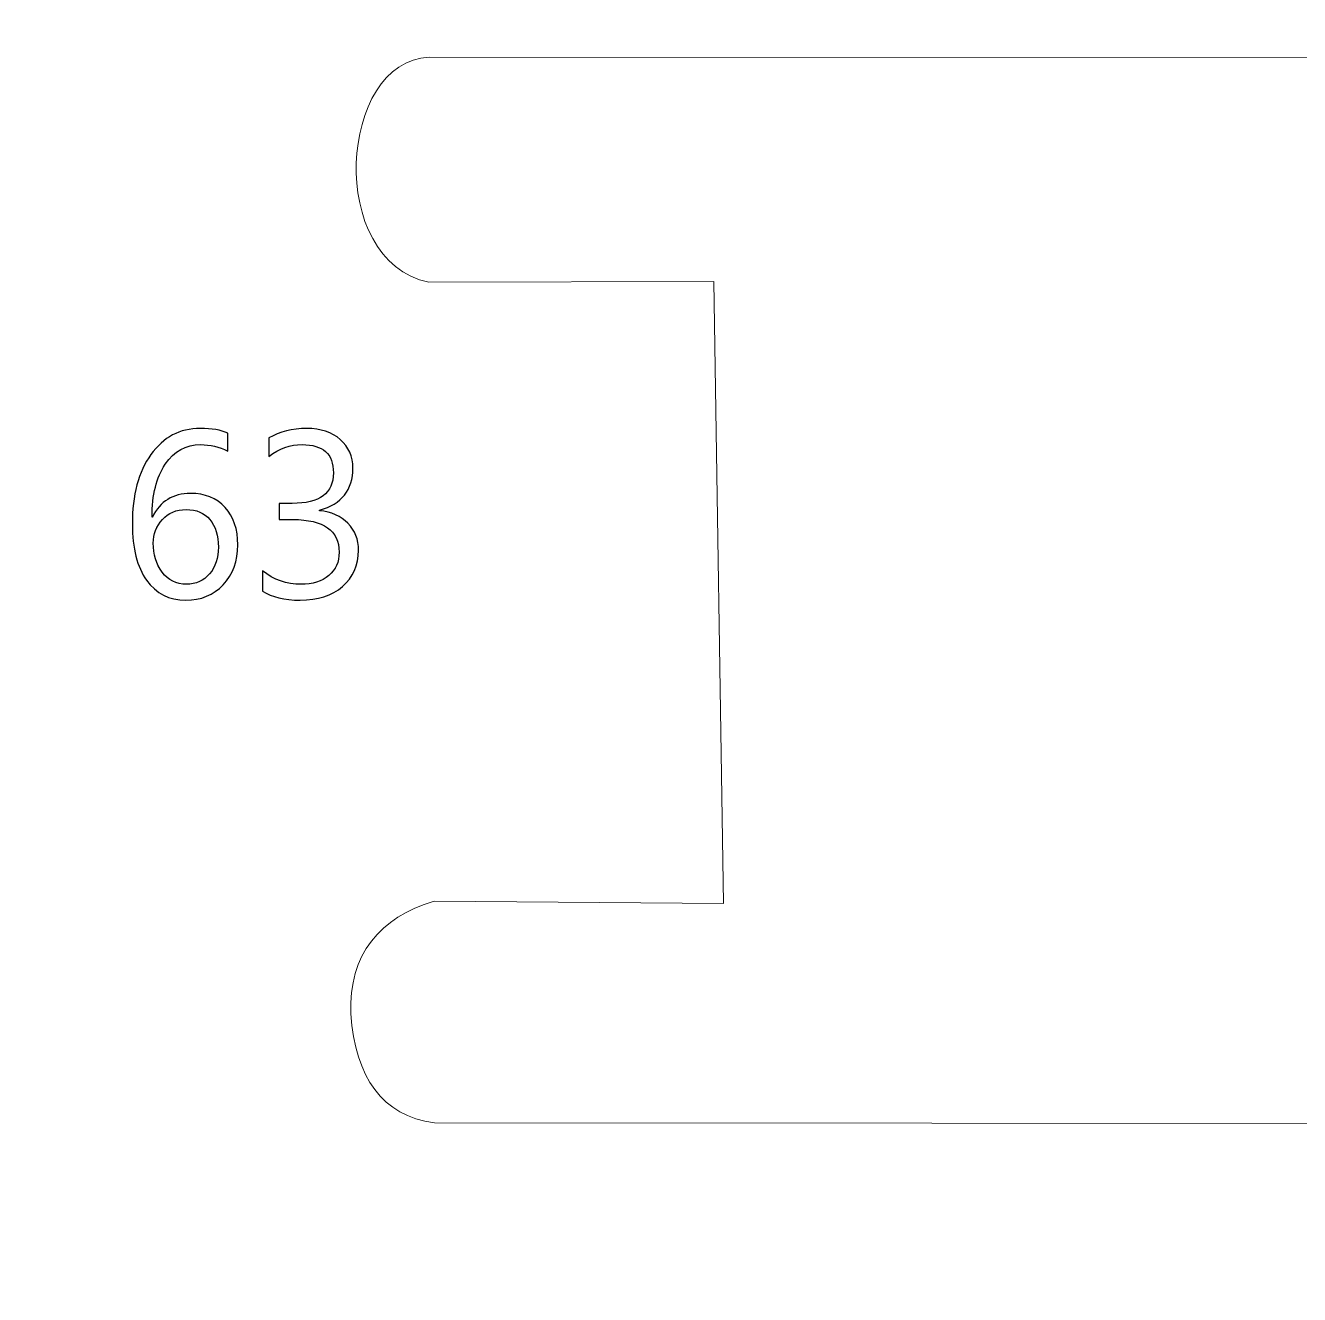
# Model space of a CAD drawing. Header units: centimetres. Extents: x -370 to 378, y -504 to 433.
# Drawn here: x 181.35 to 224.68, y -97.25 to -54.11 of the extents above; entities that cross this region are included whole.
import ezdxf

# ---------------------------------------------------------------- set-up
doc = ezdxf.new("R2010")
doc.units = ezdxf.units.CM
doc.header["$MEASUREMENT"] = 0
doc.layers.add('Camada 1', color=7, linetype='Continuous')
doc.layers.add('Camada 2', color=20, linetype='Continuous')

msp = doc.modelspace()

# ---------------------------------------------------------------- linework, layer by layer
at = {"layer": 'Camada 1', "lineweight": 9}
for points, knots in [([(137.092, -216.994), (136.747, -218.65), (136.257, -219.747), (135.38, -221.926), (135.38, -221.926), (133.431, -227.614), (132.317, -230.896), (138.351, -233.122), (138.351, -233.122), (141.451, -234.024), (144.06, -235.007), (146.264, -236.06), (146.264, -236.06), (157.279, -240.616), (157.806, -257.039), (153.585, -268.08), (153.585, -268.08), (150.554, -273.02), (154.874, -278.981), (158.998, -277.599), (158.998, -277.599), (158.998, -277.599), (200.265, -263.941), (200.265, -263.941), (200.265, -263.941), (199.078, -259.462), (197.865, -255.127), (196.269, -250.648), (196.269, -250.648), (196.269, -250.648), (185.917, -254.886), (185.917, -254.886), (185.917, -254.886), (185.917, -254.886), (183.87, -249.048), (183.87, -249.048), (183.87, -249.048), (183.87, -249.048), (194.175, -244.595), (194.175, -244.595), (194.175, -244.595), (191.937, -239.747), (190.018, -235.133), (187.54, -230.527), (187.54, -230.527), (187.54, -230.527), (176.891, -236.411), (176.891, -236.411), (176.891, -236.411), (176.891, -236.411), (173.702, -231.123), (173.702, -231.123), (173.702, -231.123), (173.702, -231.123), (184.284, -225.018), (184.284, -225.018), (184.284, -225.018), (181.856, -220.909), (179.557, -217.404), (176.995, -213.675), (176.995, -213.675), (176.995, -213.675), (167.179, -220.16), (167.179, -220.16), (167.179, -220.16), (167.179, -220.16), (163.824, -215.06), (163.824, -215.06), (163.824, -215.06), (163.824, -215.06), (173.043, -208.801), (173.043, -208.801), (173.043, -208.801), (170.304, -204.99), (167.76, -200.915), (165.239, -197.015), (165.239, -197.015), (165.239, -197.015), (155.176, -203.193), (155.176, -203.193), (155.176, -203.193), (155.176, -203.193), (152.45, -197.832), (152.45, -197.832), (152.45, -197.832), (152.45, -197.832), (162.39, -191.311), (162.39, -191.311), (162.39, -191.311), (152.804, -172.431), (165.878, -158.086), (180.366, -155.011), (180.366, -155.011), (211.314, -148.782), (237.929, -151.582), (266.411, -167.057), (266.411, -167.057), (285.749, -177.065), (304.826, -189.023), (323.748, -201.054), (323.748, -201.054), (335.35, -207.339), (343.347, -213.505), (356.606, -218.034), (356.606, -218.034), (360.725, -219.302), (363.063, -220.054), (364.612, -219.24), (364.612, -219.24), (370.775, -209.269), (374.509, -194.548), (373.726, -161.441), (373.726, -161.441), (371.635, -132.939), (369.522, -118.894), (363.223, -108.982), (363.223, -108.982), (353.313, -103.395), (320.988, -104.417), (278.034, -108.67), (278.034, -108.67), (248.048, -110.894), (216.683, -116.658), (183.577, -116.118), (183.577, -116.118), (168.638, -115.637), (157.286, -96.321), (142.69, -74.245), (142.69, -74.245), (134.772, -75.548), (128.308, -74.266), (124.069, -70.649), (124.069, -70.649), (119.968, -66.642), (117.668, -61.901), (117.752, -56.295), (117.752, -56.295), (117.77, -54.695), (116.652, -54.108), (114.878, -54.751), (114.878, -54.751), (93.424, -59.156), (73.077, -61.647), (54.348, -61.505), (54.348, -61.505), (54.348, -61.505), (41.999, -61.728), (41.999, -61.728), (41.999, -61.728), (24.956, -62.047), (14.48, -65.235), (11.762, -75.846), (11.762, -75.846), (11.133, -78.934), (11.272, -99.766), (11.242, -103.774), (11.242, -103.774), (11.242, -103.774), (11.31, -145.737), (11.31, -145.737), (11.31, -145.737), (11.31, -145.737), (50.232, -145.79), (50.232, -145.79), (50.232, -145.79), (50.232, -145.79), (50.173, -151.987), (50.173, -151.987), (50.173, -151.987), (50.173, -151.987), (11.302, -152.094), (11.302, -152.094), (11.302, -152.094), (11.302, -152.094), (11.481, -204.326), (11.481, -204.326), (11.481, -204.326), (11.481, -204.326), (22.704, -205.453), (22.704, -205.453), (22.704, -205.453), (22.704, -205.453), (28.161, -174.841), (28.161, -174.841), (28.161, -174.841), (28.161, -174.841), (62.988, -179.989), (62.988, -179.989), (62.988, -179.989), (62.988, -179.989), (57.26, -209.486), (57.26, -209.486), (57.26, -209.486), (57.26, -209.486), (75.57, -211.37), (75.57, -211.37), (75.57, -211.37), (75.655, -204.056), (76.501, -197.096), (78.324, -190.655), (78.324, -190.655), (80.78, -182.139), (83.802, -175.713), (88.304, -174.252), (88.304, -174.252), (88.304, -174.252), (125.029, -174.256), (125.029, -174.256), (125.029, -174.256), (127.647, -174.394), (128.823, -178.592), (127.957, -185.147), (127.957, -185.147), (127.266, -192.248), (122.328, -198.12), (119.676, -205.561), (119.676, -205.561), (117.92, -210.487), (118.364, -211.438), (122.255, -211.412), (122.255, -211.412), (122.255, -211.412), (134.399, -211.353), (134.399, -211.353), (134.399, -211.353), (136.027, -211.873), (137.523, -213.983), (137.092, -216.994)], [0, 0, 0, 0, 0.017241, 0.017241, 0.017241, 0.017241, 0.034483, 0.034483, 0.034483, 0.034483, 0.051724, 0.051724, 0.051724, 0.051724, 0.068966, 0.068966, 0.068966, 0.068966, 0.086207, 0.086207, 0.086207, 0.086207, 0.103448, 0.103448, 0.103448, 0.103448, 0.12069, 0.12069, 0.12069, 0.12069, 0.137931, 0.137931, 0.137931, 0.137931, 0.155172, 0.155172, 0.155172, 0.155172, 0.172414, 0.172414, 0.172414, 0.172414, 0.189655, 0.189655, 0.189655, 0.189655, 0.206897, 0.206897, 0.206897, 0.206897, 0.224138, 0.224138, 0.224138, 0.224138, 0.241379, 0.241379, 0.241379, 0.241379, 0.258621, 0.258621, 0.258621, 0.258621, 0.275862, 0.275862, 0.275862, 0.275862, 0.293103, 0.293103, 0.293103, 0.293103, 0.310345, 0.310345, 0.310345, 0.310345, 0.327586, 0.327586, 0.327586, 0.327586, 0.344828, 0.344828, 0.344828, 0.344828, 0.362069, 0.362069, 0.362069, 0.362069, 0.37931, 0.37931, 0.37931, 0.37931, 0.396552, 0.396552, 0.396552, 0.396552, 0.413793, 0.413793, 0.413793, 0.413793, 0.431034, 0.431034, 0.431034, 0.431034, 0.448276, 0.448276, 0.448276, 0.448276, 0.465517, 0.465517, 0.465517, 0.465517, 0.482759, 0.482759, 0.482759, 0.482759, 0.5, 0.5, 0.5, 0.5, 0.517241, 0.517241, 0.517241, 0.517241, 0.534483, 0.534483, 0.534483, 0.534483, 0.551724, 0.551724, 0.551724, 0.551724, 0.568966, 0.568966, 0.568966, 0.568966, 0.586207, 0.586207, 0.586207, 0.586207, 0.603448, 0.603448, 0.603448, 0.603448, 0.62069, 0.62069, 0.62069, 0.62069, 0.637931, 0.637931, 0.637931, 0.637931, 0.655172, 0.655172, 0.655172, 0.655172, 0.672414, 0.672414, 0.672414, 0.672414, 0.689655, 0.689655, 0.689655, 0.689655, 0.706897, 0.706897, 0.706897, 0.706897, 0.724138, 0.724138, 0.724138, 0.724138, 0.741379, 0.741379, 0.741379, 0.741379, 0.758621, 0.758621, 0.758621, 0.758621, 0.775862, 0.775862, 0.775862, 0.775862, 0.793103, 0.793103, 0.793103, 0.793103, 0.810345, 0.810345, 0.810345, 0.810345, 0.827586, 0.827586, 0.827586, 0.827586, 0.844828, 0.844828, 0.844828, 0.844828, 0.862069, 0.862069, 0.862069, 0.862069, 0.87931, 0.87931, 0.87931, 0.87931, 0.896552, 0.896552, 0.896552, 0.896552, 0.913793, 0.913793, 0.913793, 0.913793, 0.931034, 0.931034, 0.931034, 0.931034, 0.948276, 0.948276, 0.948276, 0.948276, 0.965517, 0.965517, 0.965517, 0.965517, 1, 1, 1, 1]), ([(195.079, -55.184), (191.996, -55.317), (191.561, -62.114), (195.073, -62.838), (195.073, -62.838), (195.073, -62.838), (204.764, -62.807), (204.764, -62.807), (204.764, -62.807), (204.764, -62.807), (205.095, -83.959), (205.095, -83.959), (205.095, -83.959), (205.095, -83.959), (195.249, -83.883), (195.249, -83.883), (195.249, -83.883), (193.406, -84.435), (192.342, -85.679), (192.415, -87.715), (192.415, -87.715), (192.577, -89.879), (193.474, -91.174), (195.257, -91.419), (195.257, -91.419), (195.257, -91.419), (246.008, -91.451), (246.008, -91.451), (246.008, -91.451), (247.266, -91.43), (248.347, -90.154), (248.331, -87.686), (248.331, -87.686), (248.114, -85.585), (247.396, -84.553), (246.004, -84.052), (246.004, -84.052), (246.004, -84.052), (236.197, -84.068), (236.197, -84.068), (236.197, -84.068), (236.197, -84.068), (236.193, -62.819), (236.193, -62.819), (236.193, -62.819), (236.193, -62.819), (245.922, -62.816), (245.922, -62.816), (245.922, -62.816), (247.317, -62.847), (248.568, -61.333), (248.447, -58.896), (248.447, -58.896), (248.184, -56.426), (247.357, -55.272), (245.896, -55.208), (245.896, -55.208), (245.896, -55.208), (195.079, -55.184), (195.079, -55.184)], [0, 0, 0, 0, 0.125, 0.125, 0.125, 0.125, 0.1875, 0.1875, 0.1875, 0.1875, 0.25, 0.25, 0.25, 0.25, 0.3125, 0.3125, 0.3125, 0.3125, 0.375, 0.375, 0.375, 0.375, 0.4375, 0.4375, 0.4375, 0.4375, 0.5, 0.5, 0.5, 0.5, 0.5625, 0.5625, 0.5625, 0.5625, 0.625, 0.625, 0.625, 0.625, 0.6875, 0.6875, 0.6875, 0.6875, 0.75, 0.75, 0.75, 0.75, 0.8125, 0.8125, 0.8125, 0.8125, 0.875, 0.875, 0.875, 0.875, 0.9375, 0.9375, 0.9375, 0.9375, 1, 1, 1, 1])]:
    msp.add_open_spline(points, degree=3, knots=knots, dxfattribs=at)
at = {"layer": 'Camada 2'}
for points, knots in [([(188.228, -67.969), (188.228, -67.969), (188.228, -68.581), (188.228, -68.581), (188.228, -68.581), (187.936, -68.432), (187.63, -68.357), (187.307, -68.357), (187.307, -68.357), (186.807, -68.357), (186.406, -68.58), (186.105, -69.026), (186.105, -69.026), (185.806, -69.472), (185.655, -70.07), (185.655, -70.819), (185.655, -70.819), (185.655, -70.819), (185.671, -70.819), (185.671, -70.819), (185.671, -70.819), (185.933, -70.285), (186.363, -70.018), (186.961, -70.018), (186.961, -70.018), (187.455, -70.018), (187.846, -70.176), (188.138, -70.492), (188.138, -70.492), (188.429, -70.809), (188.574, -71.233), (188.574, -71.764), (188.574, -71.764), (188.574, -72.318), (188.408, -72.771), (188.074, -73.121), (188.074, -73.121), (187.741, -73.472), (187.318, -73.647), (186.804, -73.647), (186.804, -73.647), (186.237, -73.647), (185.792, -73.421), (185.469, -72.97), (185.469, -72.97), (185.147, -72.518), (184.986, -71.883), (184.986, -71.066), (184.986, -71.066), (184.986, -70.076), (185.197, -69.285), (185.619, -68.695), (185.619, -68.695), (186.041, -68.104), (186.599, -67.808), (187.291, -67.808), (187.291, -67.808), (187.685, -67.808), (187.996, -67.862), (188.228, -67.969)], [0, 0, 0, 0, 0.0625, 0.0625, 0.0625, 0.0625, 0.125, 0.125, 0.125, 0.125, 0.1875, 0.1875, 0.1875, 0.1875, 0.25, 0.25, 0.25, 0.25, 0.3125, 0.3125, 0.3125, 0.3125, 0.375, 0.375, 0.375, 0.375, 0.4375, 0.4375, 0.4375, 0.4375, 0.5, 0.5, 0.5, 0.5, 0.5625, 0.5625, 0.5625, 0.5625, 0.625, 0.625, 0.625, 0.625, 0.6875, 0.6875, 0.6875, 0.6875, 0.75, 0.75, 0.75, 0.75, 0.8125, 0.8125, 0.8125, 0.8125, 0.875, 0.875, 0.875, 0.875, 1, 1, 1, 1]), ([(189.413, -73.34), (189.413, -73.34), (189.413, -72.647), (189.413, -72.647), (189.413, -72.647), (189.799, -72.953), (190.236, -73.107), (190.721, -73.107), (190.721, -73.107), (191.116, -73.107), (191.431, -73.009), (191.666, -72.811), (191.666, -72.811), (191.901, -72.613), (192.018, -72.347), (192.018, -72.014), (192.018, -72.014), (192.018, -71.275), (191.494, -70.905), (190.447, -70.905), (190.447, -70.905), (190.447, -70.905), (189.978, -70.905), (189.978, -70.905), (189.978, -70.905), (189.978, -70.905), (189.978, -70.357), (189.978, -70.357), (189.978, -70.357), (189.978, -70.357), (190.424, -70.357), (190.424, -70.357), (190.424, -70.357), (191.358, -70.357), (191.824, -70.01), (191.824, -69.318), (191.824, -69.318), (191.824, -68.676), (191.468, -68.357), (190.756, -68.357), (190.756, -68.357), (190.358, -68.357), (189.983, -68.491), (189.631, -68.76), (189.631, -68.76), (189.631, -68.76), (189.631, -68.131), (189.631, -68.131), (189.631, -68.131), (189.994, -67.916), (190.422, -67.808), (190.916, -67.808), (190.916, -67.808), (191.392, -67.808), (191.772, -67.934), (192.058, -68.186), (192.058, -68.186), (192.343, -68.438), (192.486, -68.761), (192.486, -69.155), (192.486, -69.155), (192.486, -69.898), (192.108, -70.377), (191.351, -70.589), (191.351, -70.589), (191.351, -70.589), (191.351, -70.605), (191.351, -70.605), (191.351, -70.605), (191.757, -70.644), (192.08, -70.787), (192.319, -71.033), (192.319, -71.033), (192.56, -71.279), (192.679, -71.585), (192.679, -71.952), (192.679, -71.952), (192.679, -72.46), (192.498, -72.869), (192.134, -73.181), (192.134, -73.181), (191.769, -73.491), (191.289, -73.647), (190.694, -73.647), (190.694, -73.647), (190.158, -73.647), (189.73, -73.545), (189.413, -73.34)], [0, 0, 0, 0, 0.043478, 0.043478, 0.043478, 0.043478, 0.086957, 0.086957, 0.086957, 0.086957, 0.130435, 0.130435, 0.130435, 0.130435, 0.173913, 0.173913, 0.173913, 0.173913, 0.217391, 0.217391, 0.217391, 0.217391, 0.26087, 0.26087, 0.26087, 0.26087, 0.304348, 0.304348, 0.304348, 0.304348, 0.347826, 0.347826, 0.347826, 0.347826, 0.391304, 0.391304, 0.391304, 0.391304, 0.434783, 0.434783, 0.434783, 0.434783, 0.478261, 0.478261, 0.478261, 0.478261, 0.521739, 0.521739, 0.521739, 0.521739, 0.565217, 0.565217, 0.565217, 0.565217, 0.608696, 0.608696, 0.608696, 0.608696, 0.652174, 0.652174, 0.652174, 0.652174, 0.695652, 0.695652, 0.695652, 0.695652, 0.73913, 0.73913, 0.73913, 0.73913, 0.782609, 0.782609, 0.782609, 0.782609, 0.826087, 0.826087, 0.826087, 0.826087, 0.869565, 0.869565, 0.869565, 0.869565, 0.913043, 0.913043, 0.913043, 0.913043, 1, 1, 1, 1]), ([(186.818, -70.566), (186.484, -70.566), (186.214, -70.679), (186.007, -70.905), (186.007, -70.905), (185.799, -71.132), (185.695, -71.398), (185.695, -71.706), (185.695, -71.706), (185.695, -72.093), (185.799, -72.422), (186.004, -72.697), (186.004, -72.697), (186.21, -72.97), (186.484, -73.107), (186.826, -73.107), (186.826, -73.107), (187.151, -73.107), (187.414, -72.987), (187.613, -72.749), (187.613, -72.749), (187.814, -72.511), (187.913, -72.21), (187.913, -71.844), (187.913, -71.844), (187.913, -71.444), (187.818, -71.132), (187.625, -70.905), (187.625, -70.905), (187.433, -70.679), (187.164, -70.566), (186.818, -70.566)], [0, 0, 0, 0, 0.111111, 0.111111, 0.111111, 0.111111, 0.222222, 0.222222, 0.222222, 0.222222, 0.333333, 0.333333, 0.333333, 0.333333, 0.444444, 0.444444, 0.444444, 0.444444, 0.555556, 0.555556, 0.555556, 0.555556, 0.666667, 0.666667, 0.666667, 0.666667, 0.777778, 0.777778, 0.777778, 0.777778, 1, 1, 1, 1])]:
    msp.add_open_spline(points, degree=3, knots=knots, dxfattribs=at)
at = {"layer": 'Camada 2', "lineweight": 9}
for points, knots in [([(188.228, -67.969), (188.228, -67.969), (188.228, -68.581), (188.228, -68.581), (188.228, -68.581), (187.936, -68.432), (187.63, -68.357), (187.307, -68.357), (187.307, -68.357), (186.807, -68.357), (186.406, -68.58), (186.105, -69.026), (186.105, -69.026), (185.806, -69.472), (185.655, -70.07), (185.655, -70.819), (185.655, -70.819), (185.655, -70.819), (185.671, -70.819), (185.671, -70.819), (185.671, -70.819), (185.933, -70.285), (186.363, -70.018), (186.961, -70.018), (186.961, -70.018), (187.455, -70.018), (187.846, -70.176), (188.138, -70.492), (188.138, -70.492), (188.429, -70.809), (188.574, -71.233), (188.574, -71.764), (188.574, -71.764), (188.574, -72.318), (188.408, -72.771), (188.074, -73.121), (188.074, -73.121), (187.741, -73.472), (187.318, -73.647), (186.804, -73.647), (186.804, -73.647), (186.237, -73.647), (185.792, -73.421), (185.469, -72.97), (185.469, -72.97), (185.147, -72.518), (184.986, -71.883), (184.986, -71.066), (184.986, -71.066), (184.986, -70.076), (185.197, -69.285), (185.619, -68.695), (185.619, -68.695), (186.041, -68.104), (186.599, -67.808), (187.291, -67.808), (187.291, -67.808), (187.685, -67.808), (187.996, -67.862), (188.228, -67.969)], [0, 0, 0, 0, 0.0625, 0.0625, 0.0625, 0.0625, 0.125, 0.125, 0.125, 0.125, 0.1875, 0.1875, 0.1875, 0.1875, 0.25, 0.25, 0.25, 0.25, 0.3125, 0.3125, 0.3125, 0.3125, 0.375, 0.375, 0.375, 0.375, 0.4375, 0.4375, 0.4375, 0.4375, 0.5, 0.5, 0.5, 0.5, 0.5625, 0.5625, 0.5625, 0.5625, 0.625, 0.625, 0.625, 0.625, 0.6875, 0.6875, 0.6875, 0.6875, 0.75, 0.75, 0.75, 0.75, 0.8125, 0.8125, 0.8125, 0.8125, 0.875, 0.875, 0.875, 0.875, 1, 1, 1, 1]), ([(189.413, -73.34), (189.413, -73.34), (189.413, -72.647), (189.413, -72.647), (189.413, -72.647), (189.799, -72.953), (190.236, -73.107), (190.721, -73.107), (190.721, -73.107), (191.116, -73.107), (191.431, -73.009), (191.666, -72.811), (191.666, -72.811), (191.901, -72.613), (192.018, -72.347), (192.018, -72.014), (192.018, -72.014), (192.018, -71.275), (191.494, -70.905), (190.447, -70.905), (190.447, -70.905), (190.447, -70.905), (189.978, -70.905), (189.978, -70.905), (189.978, -70.905), (189.978, -70.905), (189.978, -70.357), (189.978, -70.357), (189.978, -70.357), (189.978, -70.357), (190.424, -70.357), (190.424, -70.357), (190.424, -70.357), (191.358, -70.357), (191.824, -70.01), (191.824, -69.318), (191.824, -69.318), (191.824, -68.676), (191.468, -68.357), (190.756, -68.357), (190.756, -68.357), (190.358, -68.357), (189.983, -68.491), (189.631, -68.76), (189.631, -68.76), (189.631, -68.76), (189.631, -68.131), (189.631, -68.131), (189.631, -68.131), (189.994, -67.916), (190.422, -67.808), (190.916, -67.808), (190.916, -67.808), (191.392, -67.808), (191.772, -67.934), (192.058, -68.186), (192.058, -68.186), (192.343, -68.438), (192.486, -68.761), (192.486, -69.155), (192.486, -69.155), (192.486, -69.898), (192.108, -70.377), (191.351, -70.589), (191.351, -70.589), (191.351, -70.589), (191.351, -70.605), (191.351, -70.605), (191.351, -70.605), (191.757, -70.644), (192.08, -70.787), (192.319, -71.033), (192.319, -71.033), (192.56, -71.279), (192.679, -71.585), (192.679, -71.952), (192.679, -71.952), (192.679, -72.46), (192.498, -72.869), (192.134, -73.181), (192.134, -73.181), (191.769, -73.491), (191.289, -73.647), (190.694, -73.647), (190.694, -73.647), (190.158, -73.647), (189.73, -73.545), (189.413, -73.34)], [0, 0, 0, 0, 0.043478, 0.043478, 0.043478, 0.043478, 0.086957, 0.086957, 0.086957, 0.086957, 0.130435, 0.130435, 0.130435, 0.130435, 0.173913, 0.173913, 0.173913, 0.173913, 0.217391, 0.217391, 0.217391, 0.217391, 0.26087, 0.26087, 0.26087, 0.26087, 0.304348, 0.304348, 0.304348, 0.304348, 0.347826, 0.347826, 0.347826, 0.347826, 0.391304, 0.391304, 0.391304, 0.391304, 0.434783, 0.434783, 0.434783, 0.434783, 0.478261, 0.478261, 0.478261, 0.478261, 0.521739, 0.521739, 0.521739, 0.521739, 0.565217, 0.565217, 0.565217, 0.565217, 0.608696, 0.608696, 0.608696, 0.608696, 0.652174, 0.652174, 0.652174, 0.652174, 0.695652, 0.695652, 0.695652, 0.695652, 0.73913, 0.73913, 0.73913, 0.73913, 0.782609, 0.782609, 0.782609, 0.782609, 0.826087, 0.826087, 0.826087, 0.826087, 0.869565, 0.869565, 0.869565, 0.869565, 0.913043, 0.913043, 0.913043, 0.913043, 1, 1, 1, 1]), ([(186.818, -70.566), (186.484, -70.566), (186.214, -70.679), (186.007, -70.905), (186.007, -70.905), (185.799, -71.132), (185.695, -71.398), (185.695, -71.706), (185.695, -71.706), (185.695, -72.093), (185.799, -72.422), (186.004, -72.697), (186.004, -72.697), (186.21, -72.97), (186.484, -73.107), (186.826, -73.107), (186.826, -73.107), (187.151, -73.107), (187.414, -72.987), (187.613, -72.749), (187.613, -72.749), (187.814, -72.511), (187.913, -72.21), (187.913, -71.844), (187.913, -71.844), (187.913, -71.444), (187.818, -71.132), (187.625, -70.905), (187.625, -70.905), (187.433, -70.679), (187.164, -70.566), (186.818, -70.566)], [0, 0, 0, 0, 0.111111, 0.111111, 0.111111, 0.111111, 0.222222, 0.222222, 0.222222, 0.222222, 0.333333, 0.333333, 0.333333, 0.333333, 0.444444, 0.444444, 0.444444, 0.444444, 0.555556, 0.555556, 0.555556, 0.555556, 0.666667, 0.666667, 0.666667, 0.666667, 0.777778, 0.777778, 0.777778, 0.777778, 1, 1, 1, 1])]:
    msp.add_open_spline(points, degree=3, knots=knots, dxfattribs=at)

doc.saveas('drawing.dxf')
